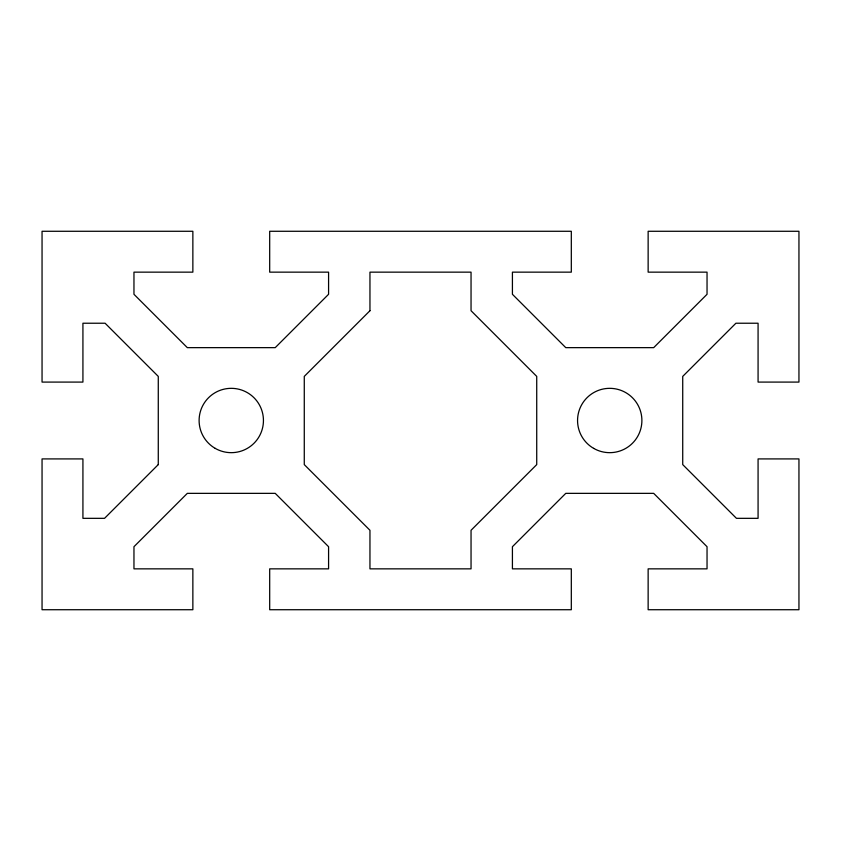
<?xml version="1.0" encoding="UTF-8"?>
<svg xmlns="http://www.w3.org/2000/svg" width="841" height="841" viewBox="0 0 841 841"><rect width="100%" height="100%" fill="white"/><g stroke="black" fill="none" stroke-linecap="round" stroke-linejoin="round"><path stroke-width="1.26" d="M158.276 464.6L104.547 518.329L82.923 518.329L82.923 458.913L42.05 458.913L42.05 609.725L192.862 609.725L192.862 568.852L133.961 568.852L133.961 546.713L187.322 493.352L275.228 493.352L328.579 546.713L328.579 568.852L269.688 568.852L269.688 609.725L571.312 609.725L571.312 568.852L512.421 568.852L512.421 546.713L565.772 493.352L653.678 493.352L707.039 546.713L707.039 568.852L648.138 568.852L648.138 609.725L798.95 609.725L798.95 458.913L758.077 458.913L758.077 518.329L736.453 518.329L682.724 464.6L682.724 376.4L735.907 323.228L758.077 323.228L758.077 382.087L798.95 382.087L798.95 231.275L648.138 231.275L648.138 272.148L707.039 272.148L707.039 294.287L653.678 347.648L565.772 347.648L512.421 294.287L512.421 272.148L571.312 272.148L571.312 231.275L269.688 231.275L269.688 272.148L328.579 272.148L328.579 294.287L275.228 347.648L187.322 347.648L133.961 294.287L133.961 272.148L192.862 272.148L192.862 231.275L42.05 231.275L42.05 382.087L82.923 382.087L82.923 323.228L105.093 323.228L158.276 376.4L158.276 464.6M369.956 310.718L304.274 376.4L304.274 464.6L369.956 530.282L369.956 568.852L471.044 568.852L471.044 530.282L536.726 464.6L536.726 376.4L471.044 310.718L471.044 272.148L369.956 272.148L369.956 310.718M215.191 448.358A32.168 32.168 0 0 0 263.443 420.5A32.168 32.168 0 0 0 215.191 392.642A32.168 32.168 0 0 0 215.191 448.358M593.641 448.358A32.168 32.168 0 0 0 641.893 420.5A32.168 32.168 0 0 0 593.641 392.642A32.168 32.168 0 0 0 593.641 448.358"/></g></svg>
